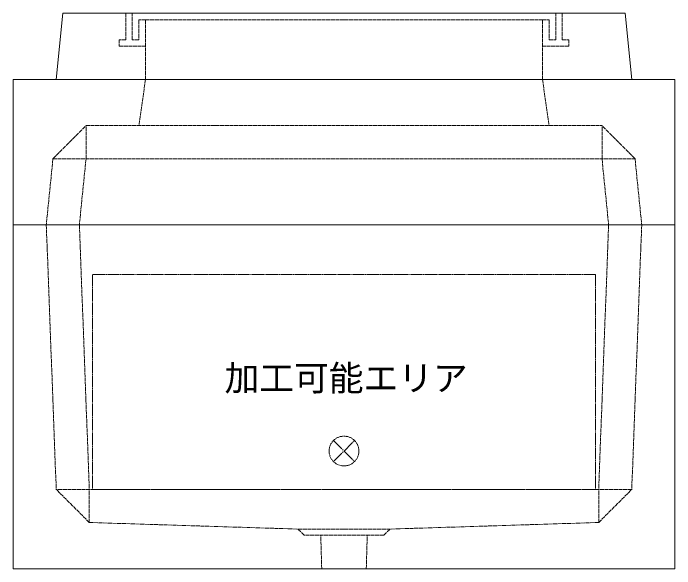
# Model space of a CAD drawing. Units: millimetres, scale not verified. Extents: x -2970 to 2970, y -2100 to 2100.
# Drawn here: x -530 to 470, y -940 to -100 of the extents above; entities that cross this region are included whole.
import ezdxf
from ezdxf.enums import TextEntityAlignment as Align

# ---------------------------------------------------------------- set-up
doc = ezdxf.new("R2010")
doc.units = ezdxf.units.MM
doc.header["$LTSCALE"] = 10
doc.linetypes.add('LONG_DASHED1', pattern=[7, 6, -1])
doc.linetypes.add('LONG_DOUBLE_CHAIN', pattern=[21.8, 18, -1, 0.6, -0.6, 0.6, -1])
for name, color, linetype, lineweight in [('0-7_D-STR', 7, 'LONG_DASHED1', 9), ('0-8_D-STR-STR4', 134, 'LONG_DASHED1', 9), ('0-9_D-STR-STR5', 1, 'LONG_DOUBLE_CHAIN', 9)]:
    doc.layers.add(name, color=color, linetype=linetype, lineweight=lineweight)
doc.styles.add('ＭＳ ゴシック', font='')
doc.styles.get('ＭＳ ゴシック').set_extended_font_data('MS Gothic')

# ---------------------------------------------------------------- blocks, each defined once
blk = doc.blocks.new('A$C431D19D0')
at = {"layer": '0-7_D-STR'}
for p, q in [((-3000, 2200), (-3100, 1500)), ((3000, 2200), (3100, 1500)), ((-4400, 1000), (-3900, 1500)), ((-3900, 1500), (3900, 1500)), ((-3900, 1000), (-3900, 1500)), ((4400, 1000), (3900, 1500)), ((3900, 1000), (3900, 1500)), ((-4400, 1000), (-4500, 0)), ((-4400, 1000), (4400, 1000)), ((-3900, 1000), (-4000, 0)), ((3900, 1000), (4000, 0)), ((4400, 1000), (4500, 0))]:
    blk.add_line(p, q, dxfattribs=at)
at = {"layer": '0-7_D-STR', "linetype": 'Continuous'}
for p in [(5000, 2200), (-5000, 0)]:
    blk.add_line(p, (5000, 0), dxfattribs=at)
blk.add_lwpolyline([(-5000, 0), (-5000, 2200), (5000, 2200)], dxfattribs=at)
blk = doc.blocks.new('A$C019679C0')
at = {"layer": '0-7_D-STR', "linetype": 'Continuous'}
for p, q in [((-4350, 0), (-4250, 1000)), ((4250, 1000), (-4250, 1000)), ((4350, 0), (4250, 1000)), ((-4350, 0), (4350, 0))]:
    blk.add_line(p, q, dxfattribs=at)
at = {"layer": '0-7_D-STR'}
for p, q in [((-3000, 0), (-3000, 900)), ((3000, 900), (3000, 0))]:
    blk.add_line(p, q, dxfattribs=at)
at = {"layer": '0-8_D-STR-STR4'}
for points in [[(-3300, 1000), (-3300, 600), (-3400, 600), (-3400, 500), (-3000, 500)], [(-3000, 900), (-3100, 900), (-3100, 600), (-3200, 600), (-3200, 1000)], [(3300, 1000), (3300, 600), (3400, 600), (3400, 500), (3000, 500)], [(3100, 900), (3100, 600), (3200, 600), (3200, 1000)], [(-3000, 900), (3000, 900), (3100, 900)]]:
    blk.add_lwpolyline(points, dxfattribs=at)
blk = doc.blocks.new('A$C5E030ABE')
at = {"layer": '0-7_D-STR', "linetype": 'Continuous'}
for p, q in [((-5000, 0), (5000, 0)), ((-5000, -5200), (-5000, 0)), ((5000, -5200), (5000, 0)), ((-5000, -5200), (5000, -5200))]:
    blk.add_line(p, q, dxfattribs=at)
at = {"layer": '0-7_D-STR'}
for p, q in [((-4500, 0), (-4350, -4000)), ((-4000, 0), (-3850, -4000)), ((4000, 0), (3850, -4000)), ((4500, 0), (4350, -4000)), ((-3850, -4500), (-4350, -4000)), ((4350, -4000), (-4350, -4000)), ((-3850, -4500), (-3850, -4000)), ((3850, -4500), (4350, -4000)), ((3850, -4500), (3850, -4000)), ((-3850, -4500), (-700, -4600)), ((3850, -4500), (700, -4600)), ((-600, -4690), (-700, -4600)), ((700, -4600), (-700, -4600)), ((600, -4690), (700, -4600)), ((600, -4690), (-600, -4690)), ((-336.2, -5200), (-352.5, -4690)), ((336.2, -5200), (352.5, -4690))]:
    blk.add_line(p, q, dxfattribs=at)
at = {"layer": '0-9_D-STR-STR5'}
for p, q in [((3800, -750), (3800, -4000)), ((3800, -4000), (-3800, -4000))]:
    blk.add_line(p, q, dxfattribs=at)
blk.add_lwpolyline([(3800, -750), (-3800, -750), (-3800, -4000)], dxfattribs=at)
blk = doc.blocks.new('A$C1C640AAB')
at = {"layer": '0-9_D-STR-STR5'}
for p, q in [((-159.1, -159.1), (159.1, 159.1)), ((-159.1, 159.1), (159.1, -159.1))]:
    blk.add_line(p, q, dxfattribs=at)
blk.add_circle((0, 0), 225, dxfattribs=at)
blk = doc.blocks.new('A$Ca8ccd9b7')
at = {"layer": '0-7_D-STR'}
blk.add_blockref('A$C5E030ABE', (0, 0), dxfattribs=at)
at = {"layer": '0-9_D-STR-STR5'}
blk.add_blockref('A$C1C640AAB', (0, -3420), dxfattribs=at)

msp = doc.modelspace()

# ---------------------------------------------------------------- block references
at = {"layer": '0-7_D-STR', "xscale": 0.1, "yscale": 0.1}
for name, p in [('A$C019679C0', (-30, -200)), ('A$C431D19D0', (-30, -420)), ('A$Ca8ccd9b7', (-30, -420))]:
    msp.add_blockref(name, p, dxfattribs=at)

# ---------------------------------------------------------------- texts
at = {"layer": '0-9_D-STR-STR5', "style": 'ＭＳ ゴシック'}
msp.add_text('加工可能エリア', height=38.49, dxfattribs=at).set_placement((-210.48, -682.45), align=Align.BOTTOM_LEFT)

doc.saveas('drawing.dxf')
